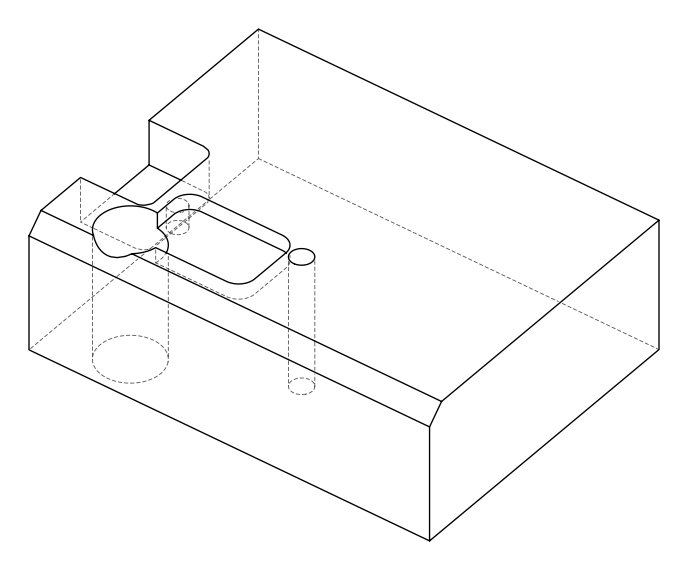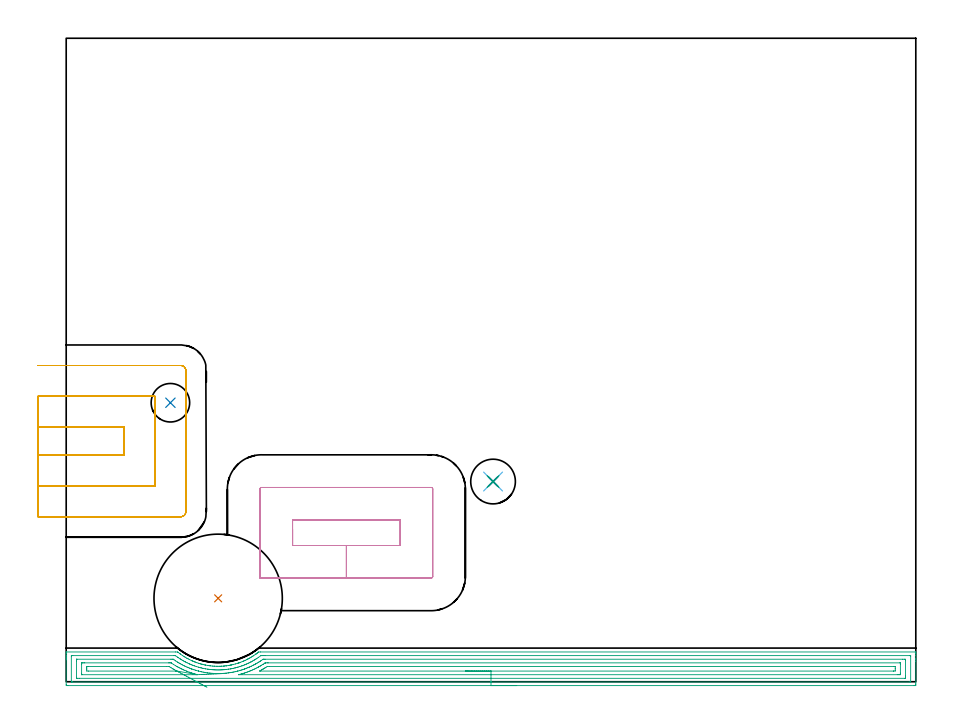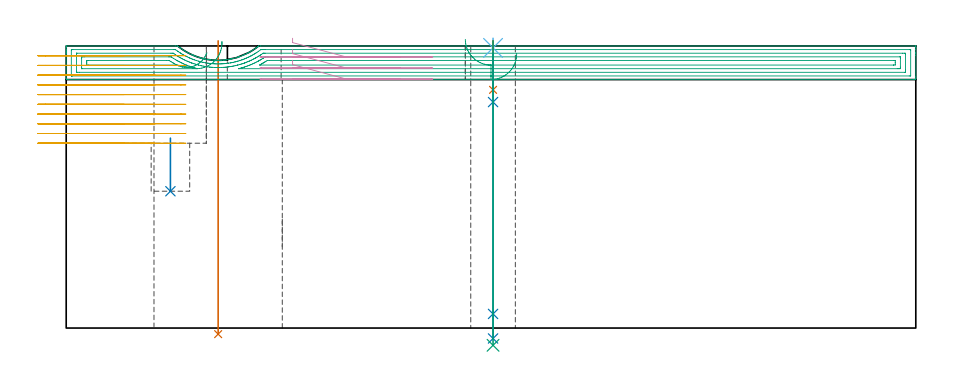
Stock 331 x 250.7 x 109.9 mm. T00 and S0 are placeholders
(PLAN: 9 operations, 8 tool changes, 28.1 min)
(1 INDEXABLE_INSERT_DRILL_THROUGH_HOLE_FROM_SOLID | STEP1HOLE_1 | NXT0302_038 | 0.46 min | 215737 mm3)
(2 INDEXABLE_INSERT_DRILL_BLIND_HOLE_FROM_SOLID | STEP1POCKET | UGT0302_001 | 0.09 min | 9979 mm3)
(3 AREA_MILL | FG_CHAMFER_SURFACE | UGT0205_001 | 13.36 min | 28131 mm3)
(4 MILL_RECTANGULAR_POCKET | POCKET_RECTANGULAR_STRAIGHT | UGT0201_109 | Follow Part, ap 6.35, ae 75% | 2.28 min | 64639 mm3)
(5 MILL_SLOT | SLOT_PARTIAL_RECTANGULAR | NXT0201_012 | Follow Part, ap 4, ae 75% | 10.72 min | 146720 mm3)
(6 SPOT_DRILL | STEP1HOLE | NXT0321_9005460120000 | 0.03 min | 4 mm3)
(7 DRILL_BLIND_HOLE_INTO_CENTER | STEP1HOLE | UGT0301_225 | 0.08 min | 1500 mm3)
(8 GUN_DRILL_THROUGH_HOLE | STEP1HOLE | UGT0307_008 | 0.56 min | 9007 mm3)
(9 DRILL_TO_ENLARGE_THROUGH_HOLE | STEP1HOLE | UGT0301_245 | 0.48 min | 15601 mm3)
(TOOL NXT0302_038 | Index. Insert Drill 50mm [880-D5000L50-04] | D50 PA176 FL200 Z2)
(TOOL UGT0302_001 | Indexable Insert Drill 15mm | D15 PA180 FL50 Z2)
(TOOL UGT0205_001 | Chamfer Mill 20 x 3 x 45 deg. | D20 FL50 Z2)
(TOOL UGT0201_109 | End Mill 25.4 mm | D25.4 FL25 Z2)
(TOOL NXT0201_012 | ENDMILL 16mm [2P460-1600-NA 1630] | D16 FL38 Z6)
(TOOL NXT0321_9005460120000 | NC Spot Drill, 142deg, 12mm, Carbide, Uncoated | D12 PA142 FL30 Z2)
(TOOL UGT0301_225 | Twist Drill 11.4 mm | D11.4 PA118 FL92 Z2)
(TOOL UGT0307_008 | Gun Drill 11 mm | D11 PA130 FL24 Z1)
(TOOL UGT0301_245 | Twist Drill 17.4 mm | D17.4 PA118 FL130 Z2)
(OP 1 INDEXABLE_INSERT_DRILL_THROUGH_HOLE_FROM_SOLID)
G17 G21 G94 G90
T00 M6
G54
G17 G0 G90 X59.2 Y32.5 S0 M3
G43 Z119.9 H1
G94 G81 G98 Z-2.373 F250. R111.9
G80
M5
M2
(OP 2 INDEXABLE_INSERT_DRILL_BLIND_HOLE_FROM_SOLID)
G17 G21 G94 G90
T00 M6
G54
G17 G0 G90 X40.6 Y108.7 S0 M3
G43 Z119.9 H0
G94 G81 G98 Z53.3 F250. R74.
G80
M5
M2
(OP 3 AREA_MILL)
G17 G21 G94 G90
T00 M6
G54
G17 G0 G90 X175.5 Y-1.5 S1061 M3
G43 Z119.9 H0
Z106.8
G94 G1 X175.462 Z105.928 F250.
X175.348 Z105.063
X175.159 Z104.212
X174.897 Z103.38
X174.563 Z102.574
X174.16 Z101.8
X173.692 Z101.064
X173.16 Z100.372
X172.571 Z99.729
X171.928 Z99.14
X171.236 Z98.608
X170.5 Z98.14
X169.726 Z97.737
X168.92 Z97.403
X168.088 Z97.141
X167.236 Z96.952
X166.372 Z96.838
X165.5 Z96.8
X0.622
X0.215 Y-1.497 Z96.802
X0.01 Y-1.492 Z96.805
X0. Y-1.096 Z97.201
Y8.562 Z106.857
Y9.096 Z107.392
Y9.44 Z107.736
Y9.974 Z108.27
Y10.318 Z108.613
Y11.007 Z109.307
Y11.283 Z109.583
X0.002 Y11.443 Z109.736
X0.01 Y11.598 Z109.889
X0.175 Y11.6 Z109.9
X42.624
X43.433 Y11.594 Z109.892
X43.517 Y11.532 Z109.83
X44.317 Y10.917 Z109.216
X44.479 Y10.799 Z109.097
X45.372 Y10.177 Z108.474
X45.918 Y9.825 Z108.121
X46.265 Y9.613 Z107.909
X47.02 Y9.17 Z107.47
X47.159 Y9.093 Z107.393
X47.234 Y9.054 Z107.354
X47.539 Y8.898 Z107.195
X48.052 Y8.632 Z106.931
X48.74 Y8.297 Z106.596
X48.879 Y8.234 Z106.532
X48.945 Y8.204 Z106.503
X49.04 Y8.164 Z106.463
X49.326 Y8.046 Z106.341
X49.487 Y7.977 Z106.275
X49.662 Y7.903 Z106.202
X49.773 Y7.858 Z106.154
X49.838 Y7.83 Z106.127
X50.159 Y7.704 Z106.004
X50.21 Y7.684 Z105.984
X50.778 Y7.464 Z105.763
X50.888 Y7.424 Z105.722
X51.624 Y7.184 Z105.481
X51.775 Y7.139 Z105.436
X52.007 Y7.072 Z105.367
X52.16 Y7.026 Z105.323
X52.337 Y6.973 Z105.271
X52.54 Y6.916 Z105.21
X52.901 Y6.821 Z105.117
X52.955 Y6.806 Z105.105
X53.049 Y6.782 Z105.08
X53.347 Y6.705 Z105.002
X53.411 Y6.688 Z104.985
X53.997 Y6.55 Z104.85
X54.241 Y6.501 Z104.8
X54.304 Y6.489 Z104.787
X55.197 Y6.334 Z104.629
X55.752 Y6.253 Z104.551
X56.028 Y6.215 Z104.51
X56.09 Y6.205 Z104.502
X56.983 Y6.11 Z104.403
X57.587 Y6.066 Z104.361
X57.816 Y6.05 Z104.343
X57.876 Y6.046 Z104.34
X58.606 Y6.02 Z104.314
X58.709 Y6.017 Z104.309
X58.769 Y6.014
X58.998 Y6.015 Z104.308
X59.603 Y6.016 Z104.306
X59.663 Y6.015 Z104.307
X60.126 Y6.032 Z104.325
X60.497 Y6.045 Z104.339
X60.556 Y6.047 Z104.343
X60.584 Y6.049 Z104.345
X61.39 Y6.109 Z104.402
X61.449 Y6.112 Z104.407
X61.759 Y6.146 Z104.442
X62.284 Y6.204 Z104.498
X62.342 Y6.209 Z104.506
X62.387 Y6.215 Z104.513
X63.235 Y6.34 Z104.633
X63.674 Y6.416 Z104.713
X64.071 Y6.487 Z104.782
X64.128 Y6.496 Z104.792
X64.217 Y6.513 Z104.811
X64.403 Y6.55 Z104.85
X65.021 Y6.696 Z104.993
X65.915 Y6.928 Z105.228
X66.808 Y7.196 Z105.489
X66.992 Y7.256 Z105.549
X67.199 Y7.324 Z105.617
X67.414 Y7.391 Z105.691
X67.43 Y7.397 Z105.696
X67.512 Y7.424 Z105.722
X67.646 Y7.475 Z105.77
X67.701 Y7.495 Z105.791
X68.594 Y7.842 Z106.141
X68.986 Y8.009 Z106.304
X69.119 Y8.064 Z106.361
X69.433 Y8.197 Z106.493
X69.487 Y8.219 Z106.516
X69.661 Y8.297 Z106.596
X70.203 Y8.562 Z106.86
X70.327 Y8.623 Z106.919
X70.38 Y8.649 Z106.946
X70.748 Y8.838 Z107.138
X70.773 Y8.851 Z107.151
X71.22 Y9.084 Z107.381
X71.273 Y9.111 Z107.409
X71.381 Y9.171 Z107.468
X71.667 Y9.341 Z107.636
X72.167 Y9.633 Z107.932
X72.531 Y9.86 Z108.16
X72.826 Y10.043 Z108.343
X73.06 Y10.197 Z108.497
X73.953 Y10.822 Z109.12
X74.006 Y10.86 Z109.16
X74.083 Y10.917 Z109.216
X74.348 Y11.121 Z109.418
X74.446 Y11.196 Z109.494
X74.846 Y11.503 Z109.802
X74.973 Y11.596 Z109.889
X75.689 Y11.6 Z109.9
X330.825
X330.99 Y11.598 Z109.889
X330.998 Y11.443 Z109.736
X331. Y11.283 Z109.583
Y11.007 Z109.307
Y10.318 Z108.613
Y9.096 Z107.392
Y8.562 Z106.857
Y7.951 Z106.246
Y-0.485 Z97.812
X330.995 Y-1.096 Z97.201
X330.99 Y-1.492 Z96.805
X330.785 Y-1.497 Z96.802
X330.378 Y-1.5 Z96.8
X165.5
Y-0.086 Z98.214
X2.409 Y-0.085 Z98.215
X2.273 Y-0.084 Z98.216
X2.05 Y-0.079 Z98.221
X2.009 Y-0.073 Z98.227
X2.005 Y-0.043 Z98.257
X2.003 Y-0.01 Z98.29
X2. Y0.184 Z98.484
X2.001 Y9.977 Z108.277
X2.005 Y10.084 Z108.384
X2.01 Y10.154 Z108.454
X2.015 Y10.179 Z108.479
X2.545 Y10.185 Z108.485
X41.865 Y10.186 Z108.486
X42.244 Y10.184 Z108.484
X42.434 Y10.181 Z108.481
X42.525 Y10.179 Z108.479
X42.624 Y10.119 Z108.419
X43.368 Y9.587 Z107.887
X43.542 Y9.465 Z107.765
X43.579 Y9.44 Z107.74
X44.411 Y8.885 Z107.185
X44.535 Y8.806 Z107.106
X44.931 Y8.562 Z106.862
X45.305 Y8.342 Z106.642
X45.727 Y8.1 Z106.4
X46.198 Y7.84 Z106.14
X46.261 Y7.807 Z106.107
X46.499 Y7.684 Z105.984
X47.092 Y7.389 Z105.689
X47.692 Y7.094 Z105.394
X47.985 Y6.963 Z105.263
X48.051 Y6.935 Z105.235
X48.358 Y6.806 Z105.106
X48.879 Y6.593 Z104.893
X49.245 Y6.446 Z104.746
X49.773 Y6.245 Z104.545
X49.909 Y6.196 Z104.496
X50.666 Y5.938 Z104.238
X50.696 Y5.928 Z104.228
X51.56 Y5.677 Z103.977
X52.057 Y5.539 Z103.839
X52.454 Y5.432 Z103.732
X52.626 Y5.388 Z103.688
X53.253 Y5.236 Z103.536
X53.347 Y5.214 Z103.514
X53.423 Y5.199 Z103.499
X54.196 Y5.05 Z103.35
X54.251 Y5.04 Z103.34
X55.135 Y4.902 Z103.202
X55.312 Y4.875 Z103.175
X56.028 Y4.786 Z103.086
X56.332 Y4.751 Z103.051
X56.922 Y4.697 Z102.997
X57.312 Y4.667 Z102.967
X57.816 Y4.636 Z102.936
X58.255 Y4.618 Z102.918
X58.709 Y4.605 Z102.905
X59.165 Y4.602 Z102.902
X59.603 Y4.604 Z102.904
X60.045 Y4.615 Z102.915
X60.497 Y4.633 Z102.933
X60.899 Y4.655 Z102.955
X61.39 Y4.689 Z102.989
X61.73 Y4.717 Z103.017
X62.284 Y4.775 Z103.075
X62.534 Y4.804 Z103.104
X63.177 Y4.888 Z103.188
X63.321 Y4.909 Z103.209
X64.071 Y5.027 Z103.327
X64.091 Y5.03 Z103.33
X64.202 Y5.05 Z103.35
X64.898 Y5.181 Z103.481
X64.965 Y5.194 Z103.494
X65.048 Y5.213 Z103.513
X65.697 Y5.368 Z103.668
X65.858 Y5.408 Z103.708
X66.275 Y5.519 Z103.819
X66.752 Y5.648 Z103.948
X66.973 Y5.711 Z104.011
X67.646 Y5.909 Z104.209
X67.661 Y5.913 Z104.213
X67.706 Y5.928 Z104.228
X68.417 Y6.168 Z104.468
X68.539 Y6.212 Z104.512
X68.975 Y6.378 Z104.678
X69.433 Y6.557 Z104.857
X69.613 Y6.629 Z104.929
X70.04 Y6.806 Z105.106
X70.327 Y6.932 Z105.232
X70.852 Y7.168 Z105.468
X71.22 Y7.343 Z105.643
X71.451 Y7.457 Z105.757
X71.903 Y7.684 Z105.984
X72.07 Y7.77 Z106.07
X72.114 Y7.794 Z106.094
X72.617 Y8.067 Z106.367
X73.008 Y8.29 Z106.59
X73.181 Y8.392 Z106.692
X73.468 Y8.562 Z106.862
X73.734 Y8.726 Z107.026
X73.901 Y8.832 Z107.132
X74.274 Y9.074 Z107.374
X74.822 Y9.44 Z107.74
X75.841 Y10.168 Z108.468
X76.582 Y10.183 Z108.483
X76.718 Y10.184 Z108.484
X77.476 Y10.186 Z108.486
X77.611
X328.591 Y10.185 Z108.485
X328.727 Y10.184 Z108.484
X328.949 Y10.179 Z108.479
X328.991 Y10.173 Z108.473
X328.995 Y10.143 Z108.443
X328.997 Y10.11 Z108.41
X329. Y9.916 Z108.216
X328.999 Y0.123 Z98.423
X328.995 Y0.016 Z98.316
X328.99 Y-0.055 Z98.245
X328.985 Y-0.079 Z98.221
X328.455 Y-0.086 Z98.214
X165.5
Y1.328 Z99.628
X5.09 Y1.329 Z99.629
X4.406 Y1.332 Z99.632
X4.197 Y1.335 Z99.635
X4.01 Y1.351 Z99.651
X4.005 Y1.538 Z99.838
X4.001 Y1.73 Z100.03
X4. Y7.877 Z106.177
X4.004 Y8.562 Z106.862
X4.007 Y8.749 Z107.049
X4.017 Y8.765 Z107.065
X4.038 Y8.767 Z107.067
X4.09 Y8.77 Z107.07
X4.197 Y8.771 Z107.071
X40.836
X41.519 Y8.77 Z107.07
X41.623 Y8.767 Z107.067
X41.674 Y8.765 Z107.065
X41.73 Y8.741 Z107.041
X41.994 Y8.562 Z106.862
X42.624 Y8.139 Z106.439
X43.314 Y7.684 Z105.984
X43.517 Y7.558 Z105.858
X43.995 Y7.275 Z105.575
X44.411 Y7.034 Z105.334
X44.822 Y6.806 Z105.106
X45.305 Y6.553 Z104.853
X45.845 Y6.275 Z104.575
X46.198 Y6.104 Z104.404
X46.569 Y5.928 Z104.228
X47.092 Y5.698 Z103.998
X47.508 Y5.519 Z103.819
X47.985 Y5.327 Z103.627
X48.685 Y5.05 Z103.35
X48.879 Y4.976 Z103.276
X48.999 Y4.932 Z103.232
X49.773 Y4.68 Z102.98
X50.327 Y4.505 Z102.805
X50.666 Y4.407 Z102.707
X51.494 Y4.172 Z102.472
X51.56 Y4.154 Z102.454
X51.584 Y4.148 Z102.448
X52.454 Y3.938 Z102.238
X52.765 Y3.866 Z102.166
X53.347 Y3.753 Z102.053
X53.873 Y3.655 Z101.955
X54.241 Y3.595 Z101.895
X54.938 Y3.487 Z101.787
X55.135 Y3.46 Z101.76
X55.964 Y3.357 Z101.657
X56.028 Y3.35 Z101.65
X56.595 Y3.294 Z101.594
X56.922 Y3.269 Z101.569
X56.95 Y3.267 Z101.567
X57.816 Y3.216 Z101.516
X57.899 Y3.212 Z101.512
X58.709 Y3.188 Z101.488
X58.819 Y3.186 Z101.486
X59.603
X59.712 Y3.187 Z101.487
X60.497 Y3.212 Z101.512
X60.577 Y3.215 Z101.515
X61.39 Y3.263 Z101.563
X61.42 Y3.265 Z101.565
X61.816 Y3.294 Z101.594
X62.242 Y3.335 Z101.635
X62.284 Y3.34 Z101.64
X63.04 Y3.429 Z101.729
X63.177 Y3.448 Z101.748
X63.82 Y3.54 Z101.84
X64.071 Y3.58 Z101.88
X64.586 Y3.666 Z101.966
X64.965 Y3.735 Z102.035
X65.337 Y3.806 Z102.106
X65.858 Y3.918 Z102.218
X66.068 Y3.966 Z102.266
X66.752 Y4.132 Z102.432
X66.784 Y4.14 Z102.44
X66.906 Y4.172 Z102.472
X67.484 Y4.331 Z102.631
X67.646 Y4.377 Z102.677
X68.17 Y4.534 Z102.834
X68.539 Y4.649 Z102.949
X68.846 Y4.749 Z103.049
X69.433 Y4.945 Z103.245
X69.511 Y4.973 Z103.273
X69.714 Y5.05 Z103.35
X70.153 Y5.221 Z103.521
X70.327 Y5.29 Z103.59
X70.785 Y5.478 Z103.778
X71.22 Y5.659 Z103.959
X71.411 Y5.741 Z104.041
X71.835 Y5.928 Z104.228
X72.024 Y6.016 Z104.316
X72.114 Y6.059 Z104.359
X72.619 Y6.31 Z104.61
X73.008 Y6.505 Z104.805
X73.208 Y6.609 Z104.909
X73.586 Y6.806 Z105.106
X73.79 Y6.916 Z105.216
X73.901 Y6.978 Z105.278
X74.352 Y7.242 Z105.542
X74.795 Y7.504 Z105.804
X74.908 Y7.573 Z105.873
X75.087 Y7.684 Z105.984
X75.452 Y7.916 Z106.216
X75.689 Y8.07 Z106.37
X75.985 Y8.271 Z106.571
X76.582 Y8.68 Z106.98
X76.675 Y8.74 Z107.04
X76.714 Y8.764 Z107.064
X76.753 Y8.766 Z107.066
X76.922 Y8.769 Z107.069
X77.263 Y8.771 Z107.071
X77.476
X325.91
X326.594 Y8.768 Z107.068
X326.803 Y8.764 Z107.064
X326.99 Y8.749 Z107.049
X326.995 Y8.562 Z106.862
X326.999 Y8.37 Z106.67
X327. Y2.223 Z100.523
X326.996 Y1.538 Z99.838
X326.993 Y1.351 Z99.651
X326.983 Y1.335 Z99.635
X326.962 Y1.333 Z99.633
X326.91 Y1.33 Z99.63
X326.803 Y1.329 Z99.629
X165.5 Y1.328 Z99.628
Y2.743 Z101.043
X67.282
X67.248 Y2.746 Z101.046
X67.241 Y2.749 Z101.049
X67.242 Y2.75 Z101.05
X67.268 Y2.76 Z101.06
X67.289 Y2.766 Z101.066
X67.646 Y2.86 Z101.16
X67.992 Y2.953 Z101.253
X68.281 Y3.034 Z101.334
X68.539 Y3.107 Z101.407
X68.686 Y3.15 Z101.45
X69.166 Y3.294 Z101.594
X69.369 Y3.357 Z101.657
X69.433 Y3.378 Z101.678
X70.033 Y3.582 Z101.882
X70.327 Y3.684 Z101.984
X70.686 Y3.819 Z102.119
X71.22 Y4.022 Z102.322
X71.329 Y4.065 Z102.365
X71.596 Y4.172 Z102.472
X71.96 Y4.323 Z102.623
X72.114 Y4.388 Z102.688
X72.58 Y4.592 Z102.892
X73.008 Y4.783 Z103.083
X73.192 Y4.869 Z103.169
X73.569 Y5.05 Z103.35
X73.79 Y5.159 Z103.459
X73.901 Y5.216 Z103.516
X74.376 Y5.462 Z103.762
X74.795 Y5.681 Z103.981
X74.957 Y5.769 Z104.069
X75.244 Y5.928 Z104.228
X75.524 Y6.09 Z104.39
X75.689 Y6.187 Z104.487
X76.078 Y6.423 Z104.723
X76.582 Y6.731 Z105.031
X76.629 Y6.76 Z105.06
X76.701 Y6.806 Z105.106
X77.165 Y7.112 Z105.412
X77.476 Y7.315 Z105.615
X77.523 Y7.343 Z105.643
X77.561 Y7.35 Z105.65
X77.642 Y7.353 Z105.653
X77.81 Y7.356 Z105.656
X78.369 Y7.357 Z105.657
X78.702
X324.857
X324.933 Y7.356 Z105.656
X324.968 Y7.353 Z105.653
X324.984 Y7.351 Z105.651
X324.99 Y7.339 Z105.639
X324.993 Y7.236 Z105.536
X325. Y6.822 Z105.122
Y3.31 Z101.61
X324.993 Y2.863 Z101.163
X324.99 Y2.761 Z101.061
X324.87 Y2.75 Z101.05
X324.679 Y2.747 Z101.047
X324.122 Y2.743 Z101.043
X323.79
X165.5
Y4.157 Z102.457
X75.689 Y4.158 Z102.458
X75.292 Y4.172 Z102.472
X75.689 Y4.387 Z102.687
X76.123 Y4.623 Z102.923
X76.582 Y4.875 Z103.175
X76.695 Y4.939 Z103.239
X76.884 Y5.05 Z103.35
X77.252 Y5.27 Z103.57
X77.476 Y5.405 Z103.705
X77.802 Y5.607 Z103.907
X78.322 Y5.928 Z104.228
X78.358 Y5.939 Z104.239
X78.369 Y5.94 Z104.24
X79.248 Y5.943 Z104.243
X322.335
X322.99 Y5.928 Z104.228
X322.998 Y5.276 Z103.576
X322.999 Y5.05 Z103.35
X322.996 Y4.401 Z102.701
X322.99 Y4.172 Z102.472
X322.35 Y4.157 Z102.457
X322.335
X165.5
X164.628 Z102.495
X163.764 Z102.609
X162.912 Z102.798
X162.08 Z103.06
X161.274 Z103.394
X160.5 Z103.797
X159.764 Z104.265
X159.072 Z104.796
X158.429 Z105.386
X157.84 Z106.029
X157.308 Z106.721
X156.84 Z107.457
X156.437 Z108.231
X156.103 Z109.037
X155.841 Z109.869
X155.652 Z110.72
X155.538 Z111.585
X155.5 Z112.457
G0 Z119.9
X60.663 Y3.179
Z111.489
G1 Z110.617
X60.588 Y3.176 Z109.748
X60.437 Y3.169 Z108.888
X60.212 Y3.159 Z108.046
X59.914 Y3.146 Z107.226
X59.546 Y3.13 Z106.435
X59.111 Y3.111 Z105.679
X58.612 Y3.088 Z104.964
X58.052 Y3.064 Z104.295
X57.436 Y3.036 Z103.678
X56.769 Y3.007 Z103.117
X56.055 Y2.975 Z102.616
X55.3 Y2.942 Z102.18
X54.511 Y2.907 Z101.81
X53.692 Y2.87 Z101.512
X52.85 Y2.833 Z101.285
X51.992 Y2.795 Z101.133
X51.124 Y2.757 Z101.057
X50.93 Y2.748 Z101.048
X50.823 Y2.745 Z101.045
X50.666 Y2.743 Z101.043
X50.334
X6.143
X6.067 Y2.744 Z101.044
X6.032 Y2.747 Z101.047
X6.016 Y2.749 Z101.049
X6.01 Y2.761 Z101.061
X6.007 Y2.864 Z101.164
X6. Y3.278 Z101.578
Y6.79 Z105.09
X6.007 Y7.237 Z105.537
X6.01 Y7.339 Z105.639
X6.13 Y7.35 Z105.65
X6.321 Y7.353 Z105.653
X6.878 Y7.356 Z105.656
X7.21 Y7.357 Z105.657
X39.943
X40.276 Y7.356 Z105.656
X40.836 Y7.351 Z105.651
X40.87 Y7.35 Z105.65
X40.908 Y7.328 Z105.628
X40.994 Y7.274 Z105.574
X41.786 Y6.751 Z105.051
X42.624 Y6.245 Z104.545
X43.162 Y5.928 Z104.228
X43.517 Y5.732 Z104.032
X43.959 Y5.494 Z103.794
X44.411 Y5.264 Z103.564
X44.835 Y5.05 Z103.35
X45.149 Y4.897 Z103.197
X45.305 Y4.823 Z103.123
X45.738 Y4.624 Z102.924
X46.198 Y4.428 Z102.728
X46.806 Y4.172 Z102.472
X47.092 Y4.057 Z102.357
X47.288 Y3.979 Z102.279
X47.985 Y3.717 Z102.017
X48.703 Y3.467 Z101.767
X48.879 Y3.409 Z101.709
X49.244 Y3.294 Z101.594
X49.773 Y3.135 Z101.435
X50.003 Y3.067 Z101.367
X51.124 Y2.757 Z101.057
X43.111 Y4.172 Z102.472
X42.638 Y4.157 Z102.457
X42.624
X8.665
X8.01 Y4.172 Z102.472
X8.001 Y4.824 Z103.124
Y5.05 Z103.35
X8.004 Y5.699 Z103.999
X8.01 Y5.928 Z104.228
X8.65 Y5.943 Z104.243
X8.665
X39.034
X39.928 Y5.942 Z104.242
X39.943 Y5.941 Z104.241
X40.086 Y5.928 Z104.228
X40.836 Y5.466 Z103.766
X41.519 Y5.05 Z103.35
X41.73 Y4.926 Z103.226
X42.034 Y4.751 Z103.051
X43.111 Y4.172 Z102.472
X43.819 Y3.791 Z102.133
X44.55 Y3.398 Z101.866
X45.299 Y2.995 Z101.672
X46.06 Y2.585 Z101.553
X46.827 Y2.173 Z101.509
X47.595 Y1.76 Z101.542
X48.357 Y1.35 Z101.651
X49.109 Y0.945 Z101.834
X49.843 Y0.551 Z102.092
X50.554 Y0.168 Z102.42
X51.238 Y-0.2 Z102.819
X51.888 Y-0.55 Z103.283
X52.501 Y-0.879 Z103.81
X53.07 Y-1.186 Z104.395
X53.593 Y-1.467 Z105.035
X54.064 Y-1.72 Z105.724
X54.481 Y-1.944 Z106.457
X54.84 Y-2.138 Z107.228
G0 Z119.9
M5
M2
(OP 4 MILL_RECTANGULAR_POCKET)
G17 G21 G94 G90
T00 M6
G54
G17 G0 G90 X88.2 Y59.394 S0 M3
G43 Z119.9 H0
Z112.9
G94 G1 Y53.1 Z111.213 F250.
X109.15 Z105.6
X130.1 F500.
Y63.
X88.2
Y53.1
X109.15
Y40.4
X142.2
G3 X142.8 Y41. R0.6
G1 Y75.1
G3 X142.2 Y75.7 R0.6
G1 X76.1
G3 X75.5 Y75.1 R0.6
G1 Y40.4
X109.15
X110.15
G0 X88.2 Y59.394 Z108.6
G1 Y53.1 Z106.914 F250.
X109.15 Z101.3
X130.1 F500.
Y63.
X88.2
Y53.1
X109.15
Y40.4
X142.2
G3 X142.8 Y41. R0.6
G1 Y75.1
G3 X142.2 Y75.7 R0.6
G1 X76.1
G3 X75.5 Y75.1 R0.6
G1 Y40.4
X109.15
X110.15
G0 X88.2 Y59.394 Z104.3
G1 Y53.1 Z102.614 F250.
X109.15 Z97.
X130.1 F500.
Y63.
X88.2
Y53.1
X109.15
Y40.4
X142.2
G3 X142.8 Y41. R0.6
G1 Y75.1
G3 X142.2 Y75.7 R0.6
G1 X76.1
G3 X75.5 Y75.1 R0.6
G1 Y40.4
X109.15
X110.15
G0 Z119.9
M5
M2
(OP 5 MILL_SLOT)
G17 G21 G94 G90
T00 M6
G54
G17 G0 G90 X-11. Y88.3 S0 M3
G43 Z119.9 H1
Z106.11
G94 G1 X-8. F250.
X22.6 F500.
Y99.2
X-8.
X-11. F250.
Y76.3
X-8.
X34.6 F500.
Y111.2
X-8.
X-11. F250.
Y64.3
X-8.
X44.7 F500.
G3 X46.6 Y66.2 R1.9
G1 Y121.3
G3 X44.7 Y123.2 R1.9
G1 X-8.
X-11. F250.
G0 Y88.3 Z102.32
G1 X-8.
X22.6 F500.
Y99.2
X-8.
X-11. F250.
Y76.3
X-8.
X34.6 F500.
Y111.2
X-8.
X-11. F250.
Y64.3
X-8.
X44.7 F500.
G3 X46.6 Y66.2 R1.9
G1 Y121.3
G3 X44.7 Y123.2 R1.9
G1 X-8.
X-11. F250.
G0 Y88.3 Z98.53
G1 X-8.
X22.6 F500.
Y99.2
X-8.
X-11. F250.
Y76.3
X-8.
X34.6 F500.
Y111.2
X-8.
X-11. F250.
Y64.3
X-8.
X44.7 F500.
G3 X46.6 Y66.2 R1.9
G1 Y121.3
G3 X44.7 Y123.2 R1.9
G1 X-8.
X-11. F250.
G0 Y88.3 Z94.74
G1 X-8.
X22.6 F500.
Y99.2
X-8.
X-11. F250.
Y76.3
X-8.
X34.6 F500.
Y111.2
X-8.
X-11. F250.
Y64.3
X-8.
X44.7 F500.
G3 X46.6 Y66.2 R1.9
G1 Y121.3
G3 X44.7 Y123.2 R1.9
G1 X-8.
X-11. F250.
G0 Y88.3 Z90.95
G1 X-8.
X22.6 F500.
Y99.2
X-8.
X-11. F250.
Y76.3
X-8.
X34.6 F500.
Y111.2
X-8.
X-11. F250.
Y64.3
X-8.
X44.7 F500.
G3 X46.6 Y66.2 R1.9
G1 Y121.3
G3 X44.7 Y123.2 R1.9
G1 X-8.
X-11. F250.
G0 Y88.3 Z87.16
G1 X-8.
X22.6 F500.
Y99.2
X-8.
X-11. F250.
Y76.3
X-8.
X34.6 F500.
Y111.2
X-8.
X-11. F250.
Y64.3
X-8.
X44.7 F500.
G3 X46.6 Y66.2 R1.9
G1 Y121.3
G3 X44.7 Y123.2 R1.9
G1 X-8.
X-11. F250.
G0 Y88.3 Z83.37
G1 X-8.
X22.6 F500.
Y99.2
X-8.
X-11. F250.
Y76.3
X-8.
X34.6 F500.
Y111.2
X-8.
X-11. F250.
Y64.3
X-8.
X44.7 F500.
G3 X46.6 Y66.2 R1.9
G1 Y121.3
G3 X44.7 Y123.2 R1.9
G1 X-8.
X-11. F250.
G0 Y88.3 Z79.58
G1 X-8.
X22.6 F500.
Y99.2
X-8.
X-11. F250.
Y76.3
X-8.
X34.6 F500.
Y111.2
X-8.
X-11. F250.
Y64.3
X-8.
X44.7 F500.
G3 X46.6 Y66.2 R1.9
G1 Y121.3
G3 X44.7 Y123.2 R1.9
G1 X-8.
X-11. F250.
G0 Y88.3 Z75.79
G1 X-8.
X22.6 F500.
Y99.2
X-8.
X-11. F250.
Y76.3
X-8.
X34.6 F500.
Y111.2
X-8.
X-11. F250.
Y64.3
X-8.
X44.7 F500.
G3 X46.6 Y66.2 R1.9
G1 Y121.3
G3 X44.7 Y123.2 R1.9
G1 X-8.
X-11. F250.
G0 Y88.3 Z72.
G1 X-8.
X22.6 F500.
Y99.2
X-8.
X-11. F250.
Y76.3
X-8.
X34.6 F500.
Y111.2
X-8.
X-11. F250.
Y64.3
X-8.
X44.7 F500.
G3 X46.6 Y66.2 R1.9
G1 Y121.3
G3 X44.7 Y123.2 R1.9
G1 X-8.
X-11. F250.
G0 Z119.9
M5
M2
(OP 6 SPOT_DRILL)
G17 G21 G94 G90
T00 M6
G54
G17 G0 G90 X166.3 Y78. S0 M3
G43 Z119.9 H0
G94 G81 G98 Z109.151 F250. R112.9
G80
M5
M2
(OP 7 DRILL_BLIND_HOLE_INTO_CENTER)
G17 G21 G94 G90
T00 M6
G54
G17 G0 G90 X166.3 Y78. S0 M3
G43 Z119.9 H0
G94 G81 G98 Z92.8 F250. R111.9
G80
M5
M2
(OP 8 GUN_DRILL_THROUGH_HOLE)
G17 G21 G94 G90
T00 M6
G54
G17 G0 G90 X166.3 Y78. M8
G43 Z119.9 H0
Z107.197
S716 M3
G94 G1 Z88.04 F125. M26
G4 X.084
Z5.5 F250.
G4 X.084
Z-4.065 F125.
G4 X.084
M5
M9
G0 Z107.197
Z119.9
M2
(OP 9 DRILL_TO_ENLARGE_THROUGH_HOLE)
G17 G21 G94 G90
T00 M6
G54
G17 G0 G90 X166.3 Y78. S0 M3
G43 Z119.9 H0
G94 G73 G98 Z-6.727 F250. Q16.661 R111.9
G80
M5
M2
